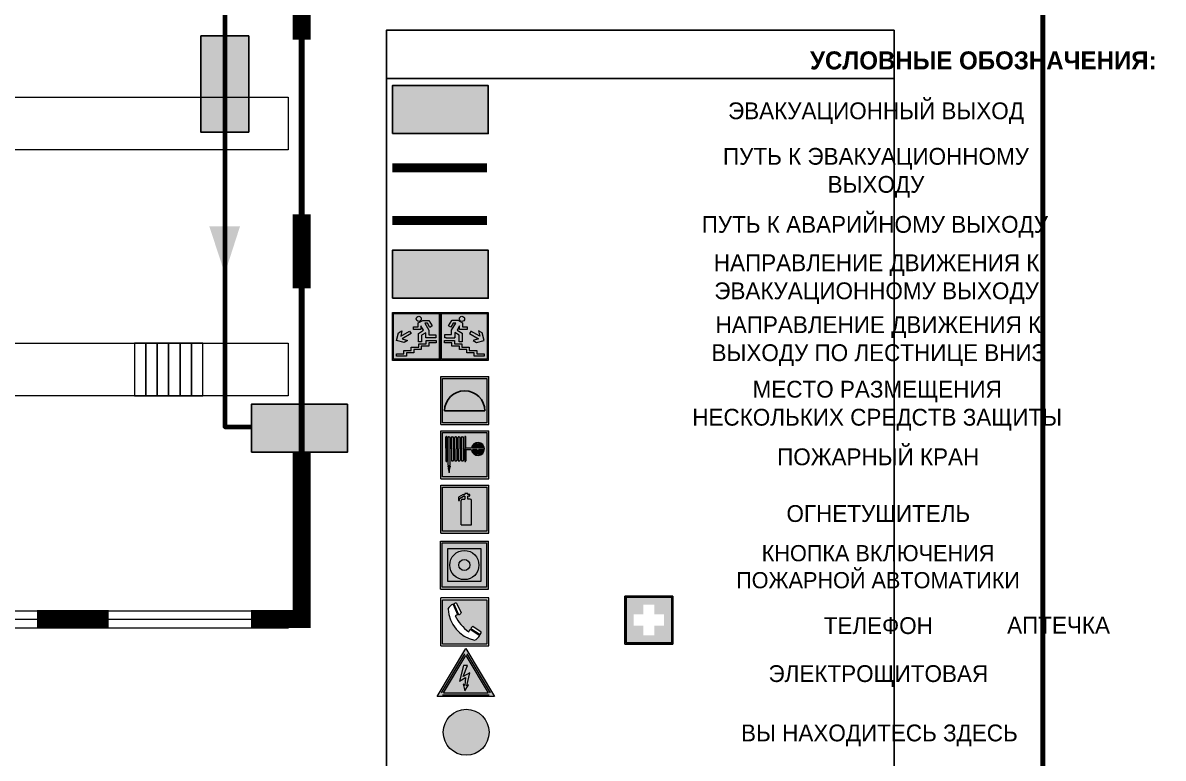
# Model space of a CAD drawing. Header units: millimetres. Extents: x 13114 to 67229, y 22859 to 38520.
# Drawn here: x 31624.5 to 31814.6, y 25865.1 to 25987.6 of the extents above; entities that cross this region are included whole.
import ezdxf

# ---------------------------------------------------------------- set-up
doc = ezdxf.new("R2010")
doc.units = ezdxf.units.MM
doc.linetypes.add('GOST2.303 4', pattern=[7, 5, -2, 0])
doc.layers.add('План_Штампы', color=7, linetype='Continuous')
doc.styles.add('обычный', font='arial.ttf')

# ---------------------------------------------------------------- blocks, each defined once
blk = doc.blocks.new('A$C7B4425F7')
at = {"true_color": 0xffffff}
blk.add_hatch(color=7, dxfattribs=at).paths.add_polyline_path([(0, 0), (-16, 0), (-16, -8), (0, -8)])
h = blk.add_hatch(color=126)
h.paths.add_polyline_path([(-0.2, -0.2), (-15.8, -0.2), (-15.8, -7.8), (-0.2, -7.8)])
h.paths.add_polyline_path([(-11.76, -2.03), (-11.76, -3.66), (-11.17, -3.66, -0.568275), (-11.17, -6.18), (-12.58, -6.18), (-12.58, -2.03)], flags=16)
h.paths.add_polyline_path([(-13.33, -4.12, -0.495768), (-13.59, -6.18), (-15.03, -6.18), (-15.03, -2.03), (-13.59, -2.03, -0.487973)], flags=16)
h.paths.add_polyline_path([(-10.25, -2.03), (-9.48, -2.03), (-9.48, -6.18), (-10.25, -6.18)], flags=16)
h.paths.add_polyline_path([(-13.84, -3.69), (-14.24, -3.69), (-14.24, -3.03), (-13.9, -3.03, -0.692621)], flags=0)
h.paths.add_polyline_path([(-9.15, -2.03), (-8.4, -2.03), (-8.04, -3.07), (-7.68, -2.03), (-6.93, -2.03), (-7.64, -4.1), (-6.93, -6.18), (-7.68, -6.18), (-8.04, -5.14), (-8.4, -6.18), (-9.15, -6.18), (-8.44, -4.1)], flags=16)
h.paths.add_polyline_path([(-11.76, -4.46), (-11.42, -4.46, -0.692621), (-11.36, -5.12), (-11.76, -5.12)], flags=0)
h.paths.add_polyline_path([(-13.9, -5.2), (-14.24, -5.2), (-14.24, -4.55), (-13.84, -4.55, -0.708038)], flags=0)
edge = h.paths.add_edge_path(flags=16)
edge.add_ellipse((-5.51, -4.08), major_axis=(0, 2.05), ratio=0.586184, start_angle=0, end_angle=360)
edge = h.paths.add_edge_path(flags=0)
edge.add_ellipse((-5.51, -4.08), major_axis=(0, 1.14), ratio=0.454828, start_angle=0, end_angle=360)
h.paths.add_polyline_path([(-4.13, -4.96, 0.377264), (-3.48, -4.52, 0.0555), (-3.16, -2.03), (-1.66, -2.03), (-1.66, -4.96), (-0.96, -4.96), (-0.96, -7.01), (-1.75, -7.01), (-1.75, -6.18), (-3.3, -6.18), (-3.3, -7.02), (-4.13, -7.02)], flags=16)
h.paths.add_polyline_path([(-2.73, -2.91), (-2.28, -2.91), (-2.28, -4.96), (-3.05, -4.96, 0.079136)], flags=0)
at = {"color": 126}
blk.add_lwpolyline([(-16, -8), (0, -8), (0, 0), (-16, 0)], close=True, dxfattribs=at)
blk = doc.blocks.new('A$C3E6D3DDE')
at = {"lineweight": 5}
h = blk.add_hatch(color=40, dxfattribs=at)
h.paths.add_polyline_path([(24.1, 1.45), (16.46, -11.35), (31.74, -11.35)])
h.paths.add_polyline_path([(24.09, -0.46), (30.03, -10.41), (18.14, -10.41)], flags=16)
h.paths.add_polyline_path([(24.54, -3.08), (23.41, -6.02), (25.13, -5.01), (24.33, -8.5), (24.82, -8.27), (23.79, -9.86), (23.4, -8.04), (23.8, -8.43), (24.04, -6.29), (22.39, -7.25), (23.44, -3.08)], flags=0)
h = blk.add_hatch(color=256, dxfattribs=at)
h.paths.add_polyline_path([(24.37, 0.03, 0.567511), (23.82, 0.03), (17.59, -10.4, 0.582454), (17.86, -10.88), (30.32, -10.88, 0.582149), (30.6, -10.4)])
h.paths.add_polyline_path([(24.09, -0.46), (18.14, -10.41), (30.03, -10.41)], flags=16)
h.paths.add_polyline_path([(24.54, -3.08), (23.41, -6.02), (25.13, -5.01), (24.33, -8.5), (24.82, -8.27), (23.79, -9.86), (23.4, -8.04), (23.8, -8.43), (24.04, -6.29), (22.39, -7.25), (23.44, -3.08)], flags=0)
h = blk.add_hatch(color=40, dxfattribs=at)
h.paths.add_polyline_path([(24.09, -0.46), (18.14, -10.41), (30.03, -10.41)])
h.paths.add_polyline_path([(24.82, -8.27), (23.79, -9.86), (23.4, -8.04), (23.8, -8.43), (24.04, -6.29), (22.39, -7.25), (23.44, -3.08), (24.54, -3.08), (23.41, -6.02), (25.13, -5.01), (24.33, -8.5)], flags=16)
at = {"color": 40, "lineweight": 5}
for p, q in [((16.46, -11.35), (24.1, 1.45)), ((24.1, 1.45), (31.74, -11.35))]:
    blk.add_line(p, q, dxfattribs=at)
at = {"lineweight": 5}
for p, q in [((17.59, -10.4), (23.82, 0.03)), ((24.37, 0.03), (30.6, -10.4)), ((18.14, -10.41), (24.09, -0.46)), ((24.09, -0.46), (30.03, -10.41)), ((23.44, -3.08), (22.39, -7.25)), ((23.41, -6.02), (24.54, -3.08)), ((25.13, -5.01), (23.41, -6.02)), ((24.54, -3.08), (23.44, -3.08)), ((24.33, -8.5), (25.13, -5.01)), ((22.39, -7.25), (24.04, -6.29)), ((23.8, -8.43), (23.4, -8.04)), ((23.4, -8.04), (23.79, -9.86)), ((23.79, -9.86), (24.82, -8.27)), ((24.04, -6.29), (23.8, -8.43)), ((24.82, -8.27), (24.33, -8.5)), ((17.86, -10.88), (30.32, -10.88)), ((18.14, -10.41), (30.03, -10.41))]:
    blk.add_line(p, q, dxfattribs=at)
at = {"color": 50, "lineweight": 5}
blk.add_line((31.74, -11.35), (16.46, -11.35), dxfattribs=at)
blk = doc.blocks.new('A$C54414219')
at = {"true_color": 0xffffff}
h = blk.add_hatch(color=7, dxfattribs=at)
h.paths.add_polyline_path([(2.39, -9.45), (2.39, -18.3), (11.23, -18.3), (11.23, -9.45)], flags=0)
h.paths.add_polyline_path([(10.71, -13.87, -1), (2.92, -13.87, -1)], flags=0)
h.paths.add_polyline_path([(8.3, -13.87, -1), (5.33, -13.87, -1)], flags=0)
h.paths.add_polyline_path([(0.41, -7.47), (0.41, -20.27), (13.21, -20.27), (13.21, -7.47)])
h.paths.add_polyline_path([(0.92, -19.77), (12.71, -19.77), (12.71, -7.98), (0.92, -7.98)], flags=16)
h.paths.add_polyline_path([(11.23, -9.45), (11.23, -18.3), (2.39, -18.3), (2.39, -9.45)], flags=0)
at = {"lineweight": 5}
h = blk.add_hatch(color=242, dxfattribs=at)
h.paths.add_polyline_path([(12.71, -7.98), (0.92, -7.98), (0.92, -19.77), (12.71, -19.77)])
h.paths.add_polyline_path([(11.23, -18.3), (2.39, -18.3), (2.39, -9.45), (11.23, -9.45)], flags=16)
h.paths.add_polyline_path([(10.71, -13.87, -1), (2.92, -13.87, -1)], flags=0)
h.paths.add_polyline_path([(8.3, -13.87, -1), (5.33, -13.87, -1)], flags=0)
at = {"true_color": 0xffffff}
h = blk.add_hatch(color=7, dxfattribs=at)
h.paths.add_polyline_path([(2.39, -9.45), (2.39, -18.3), (11.23, -18.3), (11.23, -9.45)])
h.paths.add_polyline_path([(10.71, -13.87, -1), (2.92, -13.87, -1)], flags=16)
h.paths.add_polyline_path([(8.3, -13.87, -1), (5.33, -13.87, -1)], flags=0)
at = {"lineweight": 5}
h = blk.add_hatch(color=242, dxfattribs=at)
h.paths.add_polyline_path([(2.92, -13.87, 1), (10.71, -13.87, 1)])
h.paths.add_polyline_path([(8.3, -13.87, -1), (5.33, -13.87, -1)], flags=16)
at = {"color": 242, "lineweight": 5}
for p, q in [((0.41, -20.27), (0.41, -7.47)), ((0.41, -7.47), (13.21, -7.47)), ((0.41, -7.47), (13.21, -7.47)), ((13.21, -20.27), (13.21, -7.47)), ((0.41, -20.27), (13.21, -20.27))]:
    blk.add_line(p, q, dxfattribs=at)
for points in [[(0.92, -7.98), (12.71, -7.98), (12.71, -19.77), (0.92, -19.77)], [(2.39, -9.45), (11.23, -9.45), (11.23, -18.3), (2.39, -18.3)]]:
    blk.add_lwpolyline(points, close=True, dxfattribs=at)
for radius in [3.89, 1.49]:
    blk.add_circle((6.81, -13.87), radius, dxfattribs=at)
blk = doc.blocks.new('A$C456E1F9C')
at = {"lineweight": 5}
h = blk.add_hatch(color=242, dxfattribs=at)
h.paths.add_polyline_path([(0.51, -1.47), (0.51, -13.26), (12.29, -13.26), (12.29, -1.47)])
h.paths.add_polyline_path([(5.42, -4.95, -0.254479), (4.78, -5.4), (3.52, -2.53, -0.209735), (4.23, -2.4)], flags=16)
h.paths.add_polyline_path([(8.53, -8.6), (10.87, -10.17), (10.54, -10.76), (8.03, -9.13, -0.192251)], flags=16)
h.paths.add_polyline_path([(4.61, -5.49, 0.005518), (3.87, -5.72, 0.128647), (7.49, -10.01, 0.00809), (7.83, -9.33), (10.47, -10.97, -0.16736), (8.99, -12.25, -0.327862), (1.95, -3.95, -0.166952), (3.36, -2.62)], flags=16)
at = {"color": 242, "lineweight": 5}
for p, q in [((0, -13.77), (0, -0.97)), ((12.8, -0.97), (0, -0.97)), ((4.61, -5.49), (3.36, -2.62)), ((3.52, -2.53), (4.78, -5.4)), ((4.23, -2.4), (5.42, -4.95)), ((12.8, -13.77), (12.8, -0.97)), ((10.81, -10.12), (8.53, -8.6)), ((7.83, -9.33), (10.47, -10.97)), ((8.03, -9.13), (10.54, -10.76)), ((10.54, -10.76), (10.8, -10.3)), ((10.8, -10.3), (10.81, -10.12)), ((0, -13.77), (12.8, -13.77))]:
    blk.add_line(p, q, dxfattribs=at)
blk.add_lwpolyline([(0.51, -1.47), (12.29, -1.47), (12.29, -13.26), (0.51, -13.26)], close=True, dxfattribs=at)
for centre, radius, start, end in [((4.59, -5.34), 2.99, 114.2845, 152.1974), ((4.02, -3.27), 0.891, 76.3284, 123.7092), ((11.12, -3.31), 9.19, 183.9915, 256.6009), ((14.98, -39.1), 35.17, 107.1487, 108.4135), ((13.86, -0.94), 11.08, 205.5536, 234.8762), ((4.68, -4.59), 0.824, 276.9621, 334.0723), ((8.94, -9.5), 0.989, 114.4092, 157.9388), ((-13.31, 0.8), 23.44, 332.5487, 334.4027), ((7.87, -9.46), 3, 291.9291, 329.9329)]:
    blk.add_arc(centre, radius, start, end, dxfattribs=at)
blk = doc.blocks.new('A$C18900ED3')
h = blk.add_hatch(color=126)
h.paths.add_polyline_path([(-0.18, -0.18), (-7.02, -0.18), (-7.02, -7.02), (-0.18, -7.02)])
h.paths.add_polyline_path([(-5.89, -4.46), (-5.89, -2.77), (-4.46, -2.77), (-4.46, -1.31), (-2.77, -1.31), (-2.77, -2.77), (-1.33, -2.77), (-1.33, -4.46), (-2.77, -4.46), (-2.77, -5.89), (-4.46, -5.89), (-4.46, -4.46)], flags=16)
at = {"color": 126}
for p, q in [((-7.2, 0), (-7.2, -7.2)), ((0, 0), (-7.2, 0)), ((0, -7.2), (0, 0)), ((-7.02, -7.02), (-7.02, -0.18)), ((-7.02, -0.18), (-0.18, -0.18)), ((-0.18, -0.18), (-0.18, -7.02)), ((-7.2, -7.2), (0, -7.2)), ((-0.18, -7.02), (-7.02, -7.02))]:
    blk.add_line(p, q, dxfattribs=at)
blk = doc.blocks.new('A$C37112FD5')
at = {"true_color": 0xf5f5ff}
h = blk.add_hatch(color=7, dxfattribs=at)
h.dxf.hatch_style = 1
h.paths.add_polyline_path([(12.8, -7.4), (0, -7.4), (0, -20.2), (12.8, -20.2)])
h.paths.add_polyline_path([(12.29, -7.91), (12.29, -19.69), (0.51, -19.69), (0.51, -7.91)], flags=16)
h.paths.add_polyline_path([(4.98, -9.04, -0.42597), (5.17, -9.22), (5.17, -12.25), (5.17, -15.29, -0.432244), (4.98, -15.47), (4.83, -15.47, -0.42597), (4.64, -15.29), (4.64, -12.25), (4.64, -9.22, -0.432244), (4.83, -9.04)], flags=0)
h.paths.add_polyline_path([(4.28, -9.22), (4.28, -12.25), (4.28, -15.29, -0.432244), (4.09, -15.47), (3.94, -15.47, -0.42597), (3.75, -15.29), (3.75, -12.25), (3.75, -9.22, -0.432244), (3.94, -9.04), (4.09, -9.04, -0.42597)], flags=0)
h.paths.add_polyline_path([(5.72, -9.04), (5.87, -9.04, -0.42597), (6.06, -9.22), (6.06, -12.25), (6.06, -15.29, -0.432244), (5.87, -15.47), (5.72, -15.47, -0.42597), (5.53, -15.29), (5.53, -12.25), (5.53, -9.22, -0.432244)], flags=0)
h.paths.add_polyline_path([(6.42, -8.9), (6.5, -8.9, -0.42597), (6.69, -9.08), (6.69, -12.03), (8.21, -12.03, -15.824349), (8.21, -12.47), (6.69, -12.47), (6.69, -15.42, -0.432244), (6.5, -15.6), (6.42, -15.6)], flags=0)
h.paths.add_polyline_path([(3.39, -9.22), (3.39, -12.25), (3.39, -15.29, -0.432244), (3.2, -15.47), (3.05, -15.47, -0.42597), (2.85, -15.29), (2.85, -12.25), (2.85, -9.22, -0.432244), (3.05, -9.04), (3.2, -9.04, -0.42597)], flags=0)
h.paths.add_polyline_path([(2.5, -9.22), (2.5, -16.71), (1.96, -16.71), (1.96, -9.22, -0.432244), (2.15, -9.04), (2.31, -9.04, -0.42597)], flags=0)
h.paths.add_polyline_path([(1.61, -8.9), (1.61, -15.6), (1.57, -15.6, -0.42597), (1.37, -15.42), (1.37, -12.03), (1.37, -9.09, -0.432244), (1.57, -8.9)], flags=0)
h.paths.add_polyline_path([(9.76, -10.81), (9.76, -12.03), (8.49, -12.03, -0.336371)], flags=0)
h.paths.add_polyline_path([(8.49, -12.47), (9.76, -12.47), (9.76, -13.7, -0.336371)], flags=0)
h.paths.add_polyline_path([(10.11, -10.81, -0.336371), (11.38, -12.03), (10.11, -12.03)], flags=0)
h.paths.add_polyline_path([(10.11, -12.47), (11.38, -12.47, -0.336371), (10.11, -13.7)], flags=0)
h.paths.add_polyline_path([(2.5, -16.84), (2.5, -17.05), (1.97, -17.05), (1.97, -16.84)], flags=0)
h.paths.add_polyline_path([(2.5, -17.24, -0.033778), (2.24, -18.6, -0.033778), (1.97, -17.24)], flags=0)
h = blk.add_hatch(color=242)
h.dxf.hatch_style = 1
h.paths.add_polyline_path([(12.29, -7.91), (0.51, -7.91), (0.51, -19.69), (12.29, -19.69)])
h.paths.add_polyline_path([(6.42, -15.6), (6.42, -8.9), (6.5, -8.9, -0.42597), (6.69, -9.08), (6.69, -12.03), (8.21, -12.03, -15.824349), (8.21, -12.47), (6.69, -12.47), (6.69, -15.42, -0.432244), (6.5, -15.6)], flags=16)
h.paths.add_polyline_path([(5.87, -15.47), (5.72, -15.47, -0.42597), (5.53, -15.29), (5.53, -12.25), (5.53, -9.22, -0.432244), (5.72, -9.04), (5.87, -9.04, -0.42597), (6.06, -9.22), (6.06, -12.25), (6.06, -15.29, -0.432244)], flags=16)
h.paths.add_polyline_path([(4.98, -15.47), (4.83, -15.47, -0.42597), (4.64, -15.29), (4.64, -12.25), (4.64, -9.22, -0.432244), (4.83, -9.04), (4.98, -9.04, -0.42597), (5.17, -9.22), (5.17, -12.25), (5.17, -15.29, -0.432244)], flags=16)
h.paths.add_polyline_path([(4.09, -15.47), (3.94, -15.47, -0.42597), (3.75, -15.29), (3.75, -12.25), (3.75, -9.22, -0.432244), (3.94, -9.04), (4.09, -9.04, -0.42597), (4.28, -9.22), (4.28, -12.25), (4.28, -15.29, -0.432244)], flags=16)
h.paths.add_polyline_path([(3.2, -15.47), (3.05, -15.47, -0.42597), (2.85, -15.29), (2.85, -12.25), (2.85, -9.22, -0.432244), (3.05, -9.04), (3.2, -9.04, -0.42597), (3.39, -9.22), (3.39, -12.25), (3.39, -15.29, -0.432244)], flags=16)
h.paths.add_polyline_path([(2.5, -17.05), (1.97, -17.05), (1.97, -16.84), (2.5, -16.84)], flags=16)
h.paths.add_polyline_path([(2.5, -17.24, -0.033778), (2.24, -18.6, -0.033778), (1.97, -17.24)], flags=16)
h.paths.add_polyline_path([(2.5, -16.71), (1.96, -16.71), (1.96, -9.22, -0.432244), (2.15, -9.04), (2.31, -9.04, -0.42597), (2.5, -9.22)], flags=16)
h.paths.add_polyline_path([(1.61, -15.6), (1.57, -15.6, -0.42597), (1.37, -15.42), (1.37, -12.03), (1.37, -9.09, -0.432244), (1.57, -8.9), (1.61, -8.9)], flags=16)
h.paths.add_polyline_path([(8.49, -12.47), (9.76, -12.47), (9.76, -13.7, -0.336371)], flags=0)
h.paths.add_polyline_path([(10.11, -13.7), (10.11, -12.47), (11.38, -12.47, -0.336371)], flags=0)
h.paths.add_polyline_path([(8.49, -12.03, -0.336371), (9.76, -10.81), (9.76, -12.03)], flags=0)
h.paths.add_polyline_path([(10.11, -12.03), (10.11, -10.81, -0.336371), (11.38, -12.03)], flags=0)
h = blk.add_hatch(color=7, dxfattribs=at)
h.dxf.hatch_style = 1
h.paths.add_polyline_path([(1.61, -8.9), (1.57, -8.9, 0.432244), (1.37, -9.09), (1.37, -12.03), (1.37, -15.42, 0.42597), (1.57, -15.6), (1.61, -15.6)])
h.paths.add_polyline_path([(2.5, -9.22, 0.42597), (2.31, -9.04), (2.15, -9.04, 0.432244), (1.96, -9.22), (1.96, -16.71), (2.5, -16.71)])
h.paths.add_polyline_path([(2.5, -16.84), (1.97, -16.84), (1.97, -17.05), (2.5, -17.05)])
h.paths.add_polyline_path([(2.5, -17.24), (1.97, -17.24, 0.033778), (2.24, -18.6, 0.033778)])
h.paths.add_polyline_path([(3.39, -12.25), (3.39, -9.22, 0.42597), (3.2, -9.04), (3.05, -9.04, 0.432244), (2.85, -9.22), (2.85, -12.25), (2.85, -15.29, 0.42597), (3.05, -15.47), (3.2, -15.47, 0.432244), (3.39, -15.29)])
h.paths.add_polyline_path([(4.28, -12.25), (4.28, -9.22, 0.42597), (4.09, -9.04), (3.94, -9.04, 0.432244), (3.75, -9.22), (3.75, -12.25), (3.75, -15.29, 0.42597), (3.94, -15.47), (4.09, -15.47, 0.432244), (4.28, -15.29)])
h.paths.add_polyline_path([(5.17, -12.25), (5.17, -9.22, 0.42597), (4.98, -9.04), (4.83, -9.04, 0.432244), (4.64, -9.22), (4.64, -12.25), (4.64, -15.29, 0.42597), (4.83, -15.47), (4.98, -15.47, 0.432244), (5.17, -15.29)])
h.paths.add_polyline_path([(6.06, -12.25), (6.06, -9.22, 0.42597), (5.87, -9.04), (5.72, -9.04, 0.432244), (5.53, -9.22), (5.53, -12.25), (5.53, -15.29, 0.42597), (5.72, -15.47), (5.87, -15.47, 0.432244), (6.06, -15.29)])
h.paths.add_polyline_path([(6.69, -12.47), (8.21, -12.47, 15.824349), (8.21, -12.03), (6.69, -12.03), (6.69, -9.08, 0.42597), (6.5, -8.9), (6.42, -8.9), (6.42, -15.6), (6.5, -15.6, 0.432244), (6.69, -15.42)])
h.paths.add_polyline_path([(8.49, -12.47), (9.76, -12.47), (9.76, -13.7, -0.336371)], flags=16)
h.paths.add_polyline_path([(8.49, -12.03, -0.336371), (9.76, -10.81), (9.76, -12.03)], flags=16)
h.paths.add_polyline_path([(10.11, -12.47), (11.38, -12.47, -0.336371), (10.11, -13.7)], flags=16)
h.paths.add_polyline_path([(10.11, -12.03), (10.11, -10.81, -0.336371), (11.38, -12.03)], flags=16)
h = blk.add_hatch(color=242)
h.dxf.hatch_style = 1
h.paths.add_polyline_path([(9.76, -10.81, 0.336371), (8.49, -12.03), (9.76, -12.03)])
h.paths.add_polyline_path([(10.11, -10.81), (10.11, -12.03), (11.38, -12.03, 0.336371)])
h.paths.add_polyline_path([(11.38, -12.47), (10.11, -12.47), (10.11, -13.7, 0.336371)])
h.paths.add_polyline_path([(9.76, -12.47), (8.49, -12.47, 0.336371), (9.76, -13.7)])
at = {"color": 242, "lineweight": 5}
for p, q in [((0, -20.2), (0, -7.4)), ((0, -7.4), (12.8, -7.4)), ((1.37, -12.03), (1.37, -9.08)), ((1.57, -8.9), (1.61, -8.9)), ((1.61, -8.9), (1.61, -15.6)), ((2.15, -9.04), (2.31, -9.04)), ((3.05, -9.04), (3.2, -9.04)), ((3.94, -9.04), (4.09, -9.04)), ((4.83, -9.04), (4.98, -9.04)), ((5.72, -9.04), (5.87, -9.04)), ((6.42, -8.9), (6.42, -15.6)), ((6.5, -8.9), (6.42, -8.9)), ((6.69, -12.03), (6.69, -9.08)), ((12.8, -20.2), (12.8, -7.4)), ((1.37, -12.03), (1.37, -15.42)), ((1.96, -16.71), (1.96, -9.22)), ((2.5, -16.71), (2.5, -9.22)), ((2.85, -12.25), (2.85, -9.22)), ((3.39, -12.25), (3.39, -9.22)), ((3.75, -12.25), (3.75, -9.22)), ((4.28, -12.25), (4.28, -9.22)), ((4.64, -12.25), (4.64, -9.22)), ((5.17, -12.25), (5.17, -9.22)), ((5.53, -12.25), (5.53, -9.22)), ((6.06, -12.25), (6.06, -9.22)), ((8.21, -12.03), (6.69, -12.03)), ((9.76, -12.03), (8.49, -12.03)), ((9.76, -10.81), (9.76, -12.03)), ((10.11, -10.81), (10.11, -12.03)), ((11.38, -12.03), (10.11, -12.03)), ((2.85, -12.25), (2.85, -15.29)), ((3.39, -12.25), (3.39, -15.29)), ((3.75, -12.25), (3.75, -15.29)), ((4.28, -12.25), (4.28, -15.29)), ((4.64, -12.25), (4.64, -15.29)), ((5.17, -12.25), (5.17, -15.29)), ((5.53, -12.25), (5.53, -15.29)), ((6.06, -12.25), (6.06, -15.29)), ((8.21, -12.47), (6.69, -12.47)), ((6.69, -12.47), (6.69, -15.42)), ((9.76, -12.47), (8.49, -12.47)), ((9.76, -12.47), (9.76, -13.7)), ((11.38, -12.47), (10.11, -12.47)), ((10.11, -12.47), (10.11, -13.7)), ((1.57, -15.6), (1.61, -15.6)), ((1.96, -16.71), (2.5, -16.71)), ((1.97, -16.84), (2.5, -16.84)), ((1.97, -17.05), (1.97, -16.84)), ((2.5, -17.05), (1.97, -17.05)), ((1.97, -17.24), (2.5, -17.24)), ((2.5, -16.84), (2.5, -17.05)), ((3.05, -15.47), (3.2, -15.47)), ((3.94, -15.47), (4.09, -15.47)), ((4.83, -15.47), (4.98, -15.47)), ((5.72, -15.47), (5.87, -15.47)), ((6.42, -15.6), (6.5, -15.6)), ((0, -20.2), (12.8, -20.2))]:
    blk.add_line(p, q, dxfattribs=at)
blk.add_lwpolyline([(0.51, -7.91), (12.29, -7.91), (12.29, -19.69), (0.51, -19.69)], close=True, dxfattribs=at)
for centre, radius, start, end in [((1.56, -9.09), 0.182, 87.1027, 180.6071), ((2.15, -9.22), 0.182, 87.1027, 180.6071), ((2.32, -9.22), 0.182, 359.3929, 92.8973), ((3.04, -9.22), 0.182, 87.1027, 180.6071), ((3.21, -9.22), 0.182, 359.3929, 92.8973), ((3.93, -9.22), 0.182, 87.1027, 180.6071), ((4.1, -9.22), 0.182, 359.3929, 92.8973), ((4.82, -9.22), 0.182, 87.1027, 180.6071), ((4.99, -9.22), 0.182, 359.3929, 92.8973), ((5.71, -9.22), 0.182, 87.1027, 180.6071), ((5.88, -9.22), 0.182, 359.3929, 92.8973), ((6.51, -9.09), 0.182, 359.3929, 92.8973), ((9.93, -12.25), 1.74, 187.2319, 172.7681), ((9.93, -12.25), 1.46, 96.9927, 171.3585), ((9.93, -12.25), 1.46, 8.6415, 83.0073), ((9.93, -12.25), 1.46, 188.6415, 263.0073), ((9.93, -12.25), 1.46, 276.9927, 351.3585), ((1.56, -15.42), 0.182, 179.3929, 272.8973), ((12.17, -15.98), 10.27, 187.041, 194.7793), ((-7.7, -15.98), 10.27, 345.2207, 352.959), ((3.04, -15.29), 0.182, 179.3929, 272.8973), ((3.21, -15.29), 0.182, 267.1027, 0.6071), ((3.93, -15.29), 0.182, 179.3929, 272.8973), ((4.1, -15.29), 0.182, 267.1027, 0.6071), ((4.82, -15.29), 0.182, 179.3929, 272.8973), ((4.99, -15.29), 0.182, 267.1027, 0.6071), ((5.71, -15.29), 0.182, 179.3929, 272.8973), ((5.88, -15.29), 0.182, 267.1027, 0.6071), ((6.51, -15.42), 0.182, 267.1027, 0.6071)]:
    blk.add_arc(centre, radius, start, end, dxfattribs=at)
blk = doc.blocks.new('A$C3AD82952')
at = {"true_color": 0xf5f5ff}
h = blk.add_hatch(color=7, dxfattribs=at)
h.dxf.hatch_style = 1
h.paths.add_polyline_path([(8.21, 8.73, 0.414214), (7.89, 9.05), (7.22, 9.05), (7.22, 9.92), (7.59, 9.92, 1), (7.57, 10.36), (7.22, 10.36), (7.22, 10.6), (6.43, 10.6), (6.43, 10.36), (6.01, 10.36), (4.74, 9.59), (4.74, 8.69), (4.98, 8.73), (4.98, 9.26), (6.12, 9.91), (6.43, 9.91), (6.43, 9.05), (5.76, 9.05, 0.414214), (5.44, 8.73), (5.44, 2.2), (8.21, 2.2)], flags=0)
h.paths.add_polyline_path([(12.8, 12.8), (0, 12.8), (0, 0), (12.8, 0)])
h.paths.add_polyline_path([(0.51, 12.29), (12.29, 12.29), (12.29, 0.51), (0.51, 0.51)], flags=16)
h.paths.add_polyline_path([(4.74, 9.59), (6.01, 10.36), (6.43, 10.36), (6.43, 10.6), (7.22, 10.6), (7.22, 10.36), (7.59, 10.36, -0.94586), (7.59, 9.92), (7.22, 9.92), (7.22, 9.05), (7.89, 9.05, -0.414214), (8.21, 8.73), (8.21, 2.2), (5.44, 2.2), (5.44, 8.73, -0.414214), (5.76, 9.05), (6.43, 9.05), (6.43, 9.91), (6.12, 9.91), (4.98, 9.26), (4.98, 8.73), (4.74, 8.69)], flags=0)
h = blk.add_hatch(color=242)
h.dxf.hatch_style = 1
h.paths.add_polyline_path([(12.29, 12.29), (0.51, 12.29), (0.51, 0.51), (12.29, 0.51)])
h.paths.add_polyline_path([(4.74, 8.69), (4.74, 9.59), (6.01, 10.36), (6.43, 10.36), (6.43, 10.6), (7.22, 10.6), (7.22, 10.36), (7.59, 10.36, -0.94586), (7.59, 9.92), (7.22, 9.92), (7.22, 9.05), (7.89, 9.05, -0.414214), (8.21, 8.73), (8.21, 2.2), (5.44, 2.2), (5.44, 8.73, -0.414214), (5.76, 9.05), (6.43, 9.05), (6.43, 9.91), (6.12, 9.91), (4.98, 9.26), (4.98, 8.73)], flags=16)
h = blk.add_hatch(color=7, dxfattribs=at)
h.dxf.hatch_style = 1
h.paths.add_polyline_path([(8.21, 8.73, 0.414214), (7.89, 9.05), (7.22, 9.05), (7.22, 9.92), (7.59, 9.92, 1), (7.57, 10.36), (7.22, 10.36), (7.22, 10.6), (6.43, 10.6), (6.43, 10.36), (6.01, 10.36), (4.74, 9.59), (4.74, 8.69), (4.98, 8.73), (4.98, 9.26), (6.12, 9.91), (6.43, 9.91), (6.43, 9.05), (5.76, 9.05, 0.414214), (5.44, 8.73), (5.44, 2.2), (8.21, 2.2)])
at = {"color": 242, "lineweight": 5}
for p, q in [((0, 0), (0, 12.8)), ((0, 12.8), (12.8, 12.8)), ((12.8, 0), (12.8, 12.8)), ((6.01, 10.36), (4.74, 9.59)), ((4.74, 9.59), (4.74, 8.69)), ((4.98, 9.26), (6.12, 9.91)), ((4.98, 8.73), (4.98, 9.26)), ((6.01, 10.36), (6.43, 10.36)), ((6.12, 9.91), (6.43, 9.91)), ((7.22, 10.6), (6.43, 10.6)), ((6.43, 10.6), (6.43, 10.36)), ((6.43, 9.91), (6.43, 9.05)), ((7.22, 10.36), (7.22, 10.6)), ((7.59, 10.36), (7.22, 10.36)), ((7.22, 9.05), (7.22, 9.92)), ((7.59, 9.92), (7.22, 9.92)), ((4.74, 8.69), (4.98, 8.73)), ((5.44, 2.2), (5.44, 8.73)), ((5.76, 9.05), (6.43, 9.05)), ((7.89, 9.05), (7.22, 9.05)), ((8.21, 2.2), (8.21, 8.73)), ((0, 0), (12.8, 0)), ((5.44, 2.2), (8.21, 2.2))]:
    blk.add_line(p, q, dxfattribs=at)
blk.add_lwpolyline([(0.51, 12.29), (12.29, 12.29), (12.29, 0.51), (0.51, 0.51)], close=True, dxfattribs=at)
for centre, radius, start, end in [((7.58, 10.14), 0.223, 273.1875, 86.8125), ((5.76, 8.73), 0.32, 90, 180), ((7.89, 8.73), 0.32, 0, 90)]:
    blk.add_arc(centre, radius, start, end, dxfattribs=at)
blk = doc.blocks.new('A$C7B8C2D5B')
at = {"lineweight": 0}
h = blk.add_hatch(color=5, dxfattribs=at)
h.dxf.hatch_style = 1
h.paths.add_polyline_path([(1.397, -3.024, 1), (-2.112, -3.024, 1)])
at = {"color": 5, "lineweight": 0}
blk.add_circle((-0.358, -3.024), 1.755, dxfattribs=at)
blk = doc.blocks.new('A$C32E8229D')
at = {"true_color": 0xffffff}
blk.add_hatch(color=7, dxfattribs=at).paths.add_polyline_path([(0, 0), (0, -8), (16, -8), (16, 0)])
h = blk.add_hatch(color=126)
h.paths.add_polyline_path([(0.2, -0.2), (15.8, -0.2), (15.8, -7.8), (0.2, -7.8)])
h.paths.add_polyline_path([(13.49, -2.05), (12.08, -2.05), (11.37, -2.63, 0.162397), (11.29, -2.84), (11.29, -3.63), (10.35, -3.63), (10.35, -4.05), (11.68, -4.05), (11.68, -3.48), (12.26, -4.28), (11.29, -5.1), (11.29, -6.78), (11.85, -6.78), (11.85, -5.44), (12.8, -4.64), (12.8, -5.94), (14.46, -5.94), (14.46, -5.39), (13.45, -5.39), (13.45, -3.97), (12.46, -2.59), (13.15, -2.59), (13.69, -3.34), (14.18, -3)], flags=16)
h.paths.add_polyline_path([(10.74, -1.82, 1), (11.8, -1.82, 1)], flags=16)
h.paths.add_polyline_path([(9.39, -3.59), (5.99, -3.59), (6.56, -3.03), (5.91, -3.03), (5.1, -3.83), (5.91, -4.64), (6.56, -4.64), (5.99, -4.09), (9.39, -4.09)], flags=16)
h.paths.add_polyline_path([(4.29, -1.08), (1.72, -1.08), (1.72, -6.6), (4.29, -6.6)], flags=16)
at = {"color": 126}
blk.add_lwpolyline([(16, -8), (0, -8), (0, 0), (16, 0)], close=True, dxfattribs=at)
blk = doc.blocks.new('вниз 3')
at = {"lineweight": 0, "true_color": 0xffffff}
h = blk.add_hatch(color=7, dxfattribs=at)
h.dxf.hatch_style = 1
h.paths.add_polyline_path([(40997.5, -4475.69), (40997.25, -4475.28), (40995.76, -4476.15), (40995.97, -4475.23), (40995.39, -4475.56), (40995.05, -4476.83), (40996.33, -4477.17), (40996.91, -4476.83), (40996, -4476.55)], flags=0)
h.paths.add_polyline_path([(40999.81, -4473.95), (41000.22, -4473.95), (41000.64, -4474.67), (41001.03, -4474.43), (41000.46, -4473.49), (41000.42, -4473.49), (40999.43, -4473.49), (40998.68, -4473.92), (40998.68, -4474.57), (40997.88, -4474.57), (40997.88, -4475), (40999.14, -4475), (40999.14, -4474.43), (40999.14, -4474.38), (40999.59, -4475.15), (40998.72, -4475.67), (40998.72, -4477.06), (40999.24, -4477.06), (40999.24, -4475.96), (40999.95, -4475.56), (40999.95, -4476.43), (41001.61, -4476.43), (41001.61, -4475.88), (41000.47, -4475.88), (41000.47, -4475.12)], flags=0)
h.paths.add_polyline_path([(40999.2, -4473.24, 1), (40998.35, -4473.24, 1)], flags=0)
h.paths.add_polyline_path([(41000.46, -4477.26), (41001.69, -4477.26), (41001.69, -4476.84), (41000.03, -4476.84), (41000.03, -4477.39), (40998.78, -4477.39), (40998.78, -4477.95), (40997.53, -4477.95), (40997.53, -4478.5), (40996.29, -4478.5), (40996.29, -4479.06), (40995.05, -4479.06), (40995.05, -4479.48), (40995.29, -4479.48), (40996.72, -4479.48), (40996.72, -4478.92), (40997.97, -4478.92), (40997.97, -4478.36), (40999.2, -4478.36), (40999.2, -4477.81), (41000.46, -4477.81)], flags=0)
h.paths.add_polyline_path([(41002.37, -4472.17), (40994.37, -4472.17), (40994.37, -4480.17), (41002.37, -4480.17)])
h.paths.add_polyline_path([(41002.16, -4479.96), (40994.57, -4479.96), (40994.57, -4472.37), (41002.16, -4472.37)], flags=16)
h.paths.add_polyline_path([(41001.61, -4475.88), (41001.61, -4476.43), (40999.95, -4476.43), (40999.95, -4475.56), (40999.24, -4475.96), (40999.24, -4477.06), (40998.72, -4477.06), (40998.72, -4475.67), (40999.59, -4475.15), (40999.14, -4474.38), (40999.14, -4474.43), (40999.14, -4475), (40997.88, -4475), (40997.88, -4474.57), (40998.68, -4474.57), (40998.68, -4473.92), (40999.43, -4473.49), (41000.42, -4473.49), (41000.46, -4473.49), (41001.03, -4474.43), (41000.64, -4474.67), (41000.22, -4473.95), (40999.81, -4473.95), (41000.47, -4475.12), (41000.47, -4475.88)], flags=0)
h.paths.add_polyline_path([(41001.69, -4476.84), (41001.69, -4477.26), (41000.46, -4477.26), (41000.46, -4477.81), (40999.2, -4477.81), (40999.2, -4478.36), (40997.97, -4478.36), (40997.97, -4478.92), (40996.72, -4478.92), (40996.72, -4479.48), (40995.05, -4479.48), (40995.05, -4479.06), (40996.29, -4479.06), (40996.29, -4478.5), (40997.53, -4478.5), (40997.53, -4477.95), (40998.78, -4477.95), (40998.78, -4477.39), (41000.03, -4477.39), (41000.03, -4476.84)], flags=0)
h.paths.add_polyline_path([(40998.35, -4473.24, -1), (40999.2, -4473.24, -1)], flags=0)
h.paths.add_polyline_path([(40997.5, -4475.69), (40996, -4476.55), (40996.91, -4476.83), (40996.33, -4477.17), (40995.05, -4476.83), (40995.39, -4475.56), (40995.97, -4475.23), (40995.76, -4476.15), (40997.25, -4475.28)], flags=0)
at = {"lineweight": 0}
h = blk.add_hatch(color=126, dxfattribs=at)
h.dxf.hatch_style = 1
h.paths.add_polyline_path([(41002.16, -4472.37), (40994.57, -4472.37), (40994.57, -4479.96), (41002.16, -4479.96)])
h.paths.add_polyline_path([(40995.97, -4475.23), (40995.76, -4476.15), (40997.25, -4475.28), (40997.5, -4475.69), (40996, -4476.55), (40996.91, -4476.83), (40996.33, -4477.17), (40995.05, -4476.83), (40995.39, -4475.56)], flags=16)
h.paths.add_polyline_path([(40997.88, -4474.57), (40998.68, -4474.57), (40998.68, -4473.92), (40999.43, -4473.49), (41000.42, -4473.49), (41000.46, -4473.49), (41001.03, -4474.43), (41000.64, -4474.67), (41000.22, -4473.95), (40999.81, -4473.95), (41000.47, -4475.12), (41000.47, -4475.88), (41001.61, -4475.88), (41001.61, -4476.43), (40999.95, -4476.43), (40999.95, -4475.56), (40999.24, -4475.96), (40999.24, -4477.06), (40998.72, -4477.06), (40998.72, -4475.67), (40999.59, -4475.15), (40999.14, -4474.38), (40999.14, -4474.43), (40999.14, -4475), (40997.88, -4475)], flags=16)
h.paths.add_polyline_path([(40998.35, -4473.24, -1), (40999.2, -4473.24, -1)], flags=16)
h.paths.add_polyline_path([(40997.53, -4477.95), (40998.78, -4477.95), (40998.78, -4477.39), (41000.03, -4477.39), (41000.03, -4476.84), (41001.69, -4476.84), (41001.69, -4477.26), (41000.46, -4477.26), (41000.46, -4477.81), (40999.2, -4477.81), (40999.2, -4478.36), (40997.97, -4478.36), (40997.97, -4478.92), (40996.72, -4478.92), (40996.72, -4479.48), (40995.05, -4479.48), (40995.05, -4479.06), (40996.29, -4479.06), (40996.29, -4478.5), (40997.53, -4478.5)], flags=16)
at = {"lineweight": 0, "true_color": 0xffffff}
h = blk.add_hatch(color=7, dxfattribs=at)
h.dxf.hatch_style = 1
h.paths.add_polyline_path([(40999.2, -4473.24, 1), (40998.35, -4473.24, 1)])
h.paths.add_polyline_path([(40999.81, -4473.95), (41000.22, -4473.95), (41000.64, -4474.67), (41001.03, -4474.43), (41000.46, -4473.49), (41000.42, -4473.49), (40999.43, -4473.49), (40998.68, -4473.92), (40998.68, -4474.57), (40997.88, -4474.57), (40997.88, -4475), (40999.14, -4475), (40999.14, -4474.43), (40999.14, -4474.38), (40999.59, -4475.15), (40998.72, -4475.67), (40998.72, -4477.06), (40999.24, -4477.06), (40999.24, -4475.96), (40999.95, -4475.56), (40999.95, -4476.43), (41001.61, -4476.43), (41001.61, -4475.88), (41000.47, -4475.88), (41000.47, -4475.12)])
h.paths.add_polyline_path([(40999.2, -4477.81), (41000.46, -4477.81), (41000.46, -4477.26), (41001.69, -4477.26), (41001.69, -4476.84), (41000.03, -4476.84), (41000.03, -4477.39), (40998.78, -4477.39), (40998.78, -4477.95), (40997.53, -4477.95), (40997.53, -4478.5), (40996.29, -4478.5), (40996.29, -4479.06), (40995.05, -4479.06), (40995.05, -4479.48), (40995.29, -4479.48), (40996.72, -4479.48), (40996.72, -4478.92), (40997.97, -4478.92), (40997.97, -4478.36), (40999.2, -4478.36)])
h.paths.add_polyline_path([(40997.5, -4475.69), (40997.25, -4475.28), (40995.76, -4476.15), (40995.97, -4475.23), (40995.39, -4475.56), (40995.05, -4476.83), (40996.33, -4477.17), (40996.91, -4476.83), (40996, -4476.55)])
at = {"color": 126, "lineweight": 0}
for points in [[(40994.37, -4472.17), (41002.37, -4472.17), (41002.37, -4480.17), (40994.37, -4480.17)], [(40994.57, -4472.37), (41002.16, -4472.37), (41002.16, -4479.96), (40994.57, -4479.96)]]:
    blk.add_lwpolyline(points, close=True, dxfattribs=at)
for points in [[(40995.05, -4476.83), (40995.39, -4475.56), (40995.97, -4475.23), (40995.76, -4476.15), (40997.25, -4475.28), (40997.5, -4475.69), (40996, -4476.55), (40996.91, -4476.83), (40996.33, -4477.17), (40995.05, -4476.83)], [(40999.14, -4474.43), (40999.14, -4475), (40997.88, -4475), (40997.88, -4474.57), (40998.68, -4474.57), (40998.68, -4473.92), (40999.43, -4473.49), (41000.42, -4473.49), (41000.46, -4473.49), (41001.03, -4474.43), (41000.64, -4474.67), (41000.22, -4473.95), (40999.81, -4473.95), (41000.47, -4475.12), (41000.47, -4475.88), (41001.61, -4475.88), (41001.61, -4476.43), (40999.95, -4476.43), (40999.95, -4475.56), (40999.24, -4475.96), (40999.24, -4477.06), (40998.72, -4477.06), (40998.72, -4475.67), (40999.59, -4475.15), (40999.14, -4474.38), (40999.14, -4474.43)], [(40995.29, -4479.48), (40995.05, -4479.48), (40995.05, -4479.06), (40996.29, -4479.06), (40996.29, -4478.5), (40997.53, -4478.5), (40997.53, -4477.95), (40998.78, -4477.95), (40998.78, -4477.39), (41000.03, -4477.39), (41000.03, -4476.84), (41001.69, -4476.84), (41001.69, -4477.26), (41000.46, -4477.26), (41000.46, -4477.81), (40999.2, -4477.81), (40999.2, -4478.36), (40997.97, -4478.36), (40997.97, -4478.92), (40996.72, -4478.92), (40996.72, -4479.48), (40995.05, -4479.48)]]:
    blk.add_lwpolyline(points, dxfattribs=at)
blk.add_circle((40998.77, -4473.24), 0.426, dxfattribs=at)
blk = doc.blocks.new('вниз')
at = {"lineweight": 0, "true_color": 0xffffff}
h = blk.add_hatch(color=7, dxfattribs=at)
h.dxf.hatch_style = 1
h.paths.add_polyline_path([(40994.51, -4472.22), (40986.51, -4472.22), (40986.51, -4480.22), (40994.51, -4480.22)])
h.paths.add_polyline_path([(40994.31, -4472.42), (40994.31, -4480.01), (40986.71, -4480.01), (40986.71, -4472.42)], flags=16)
h.paths.add_polyline_path([(40988.43, -4473.53), (40989.43, -4473.53), (40990.19, -4473.96), (40990.19, -4474.6), (40991, -4474.6), (40991, -4475.06), (40989.73, -4475.06), (40989.73, -4474.46), (40989.3, -4475.18), (40990.17, -4475.7), (40990.17, -4477.11), (40989.63, -4477.11), (40989.63, -4476.01), (40988.94, -4475.59), (40988.94, -4476.46), (40988.94, -4476.46), (40987.47, -4476.46), (40987.26, -4476.46), (40987.26, -4475.92), (40988.4, -4475.92), (40988.4, -4475.2), (40989.1, -4473.99), (40988.66, -4473.99), (40988.24, -4474.7), (40987.86, -4474.47), (40988.41, -4473.56)], flags=0)
h.paths.add_polyline_path([(40990.55, -4473.29, -1), (40989.69, -4473.29, -1)], flags=0)
h.paths.add_polyline_path([(40988.85, -4476.89), (40988.85, -4477.43), (40990.1, -4477.43), (40990.1, -4477.99), (40991.34, -4477.99), (40991.34, -4478.54), (40992.59, -4478.54), (40992.59, -4479.09), (40993.83, -4479.09), (40993.83, -4479.52), (40992.17, -4479.52), (40992.17, -4478.97), (40990.91, -4478.97), (40990.91, -4478.41), (40989.68, -4478.41), (40989.68, -4477.86), (40988.43, -4477.86), (40988.43, -4477.31), (40987.6, -4477.31), (40987.18, -4477.31), (40987.18, -4476.89)], flags=0)
h.paths.add_polyline_path([(40991.61, -4475.33), (40993.12, -4476.2), (40992.9, -4475.27), (40993.48, -4475.6), (40993.83, -4476.88), (40992.56, -4477.22), (40991.97, -4476.88), (40992.9, -4476.61), (40991.38, -4475.74), (40991.58, -4475.39)], flags=0)
h.paths.add_polyline_path([(40990.19, -4473.96), (40989.43, -4473.53), (40988.43, -4473.53), (40988.41, -4473.56), (40987.86, -4474.47), (40988.24, -4474.7), (40988.66, -4473.99), (40989.1, -4473.99), (40988.4, -4475.2), (40988.4, -4475.92), (40987.26, -4475.92), (40987.26, -4476.46), (40987.47, -4476.46), (40988.94, -4476.46), (40988.94, -4476.27), (40988.94, -4475.59), (40989.63, -4476.01), (40989.63, -4477.11), (40990.17, -4477.11), (40990.17, -4475.7), (40989.3, -4475.18), (40989.73, -4474.46), (40989.73, -4475.06), (40991, -4475.06), (40991, -4474.6), (40990.19, -4474.6)], flags=0)
h.paths.add_polyline_path([(40990.55, -4473.29, 1), (40989.69, -4473.29, 1)], flags=0)
h.paths.add_polyline_path([(40991.61, -4475.33), (40991.58, -4475.39), (40991.38, -4475.74), (40992.9, -4476.61), (40991.97, -4476.88), (40992.56, -4477.22), (40993.83, -4476.88), (40993.48, -4475.6), (40992.9, -4475.27), (40993.12, -4476.2)], flags=0)
h.paths.add_polyline_path([(40990.1, -4477.43), (40988.85, -4477.43), (40988.85, -4476.89), (40987.18, -4476.89), (40987.18, -4477.31), (40987.6, -4477.31), (40988.43, -4477.31), (40988.43, -4477.86), (40989.68, -4477.86), (40989.68, -4478.41), (40990.91, -4478.41), (40990.91, -4478.97), (40992.17, -4478.97), (40992.17, -4479.52), (40993.83, -4479.52), (40993.83, -4479.09), (40992.59, -4479.09), (40992.59, -4478.54), (40991.34, -4478.54), (40991.34, -4477.99), (40990.1, -4477.99)], flags=0)
at = {"lineweight": 0}
h = blk.add_hatch(color=126, dxfattribs=at)
h.dxf.hatch_style = 1
h.paths.add_polyline_path([(40994.31, -4472.42), (40986.71, -4472.42), (40986.71, -4480.01), (40994.31, -4480.01)])
h.paths.add_polyline_path([(40988.43, -4473.53), (40989.43, -4473.53), (40990.19, -4473.96), (40990.19, -4474.6), (40991, -4474.6), (40991, -4475.06), (40989.73, -4475.06), (40989.73, -4474.46), (40989.3, -4475.18), (40990.17, -4475.7), (40990.17, -4477.11), (40989.63, -4477.11), (40989.63, -4476.01), (40988.94, -4475.59), (40988.94, -4476.46), (40988.94, -4476.46), (40987.47, -4476.46), (40987.26, -4476.46), (40987.26, -4475.92), (40988.4, -4475.92), (40988.4, -4475.2), (40989.1, -4473.99), (40988.66, -4473.99), (40988.24, -4474.7), (40987.86, -4474.47), (40988.41, -4473.56)], flags=16)
h.paths.add_polyline_path([(40990.55, -4473.29, -1), (40989.69, -4473.29, -1)], flags=16)
h.paths.add_polyline_path([(40988.85, -4476.89), (40988.85, -4477.43), (40990.1, -4477.43), (40990.1, -4477.99), (40991.34, -4477.99), (40991.34, -4478.54), (40992.59, -4478.54), (40992.59, -4479.09), (40993.83, -4479.09), (40993.83, -4479.52), (40992.17, -4479.52), (40992.17, -4478.97), (40990.91, -4478.97), (40990.91, -4478.41), (40989.68, -4478.41), (40989.68, -4477.86), (40988.43, -4477.86), (40988.43, -4477.31), (40987.6, -4477.31), (40987.18, -4477.31), (40987.18, -4476.89)], flags=16)
h.paths.add_polyline_path([(40991.61, -4475.33), (40993.12, -4476.2), (40992.9, -4475.27), (40993.48, -4475.6), (40993.83, -4476.88), (40992.56, -4477.22), (40991.97, -4476.88), (40992.9, -4476.61), (40991.38, -4475.74), (40991.58, -4475.39)], flags=16)
at = {"lineweight": 0, "true_color": 0xffffff}
h = blk.add_hatch(color=7, dxfattribs=at)
h.dxf.hatch_style = 1
h.paths.add_polyline_path([(40989.73, -4474.46), (40989.73, -4475.06), (40991, -4475.06), (40991, -4474.6), (40990.19, -4474.6), (40990.19, -4473.96), (40989.43, -4473.53), (40988.43, -4473.53), (40988.41, -4473.56), (40987.86, -4474.47), (40988.24, -4474.7), (40988.66, -4473.99), (40989.1, -4473.99), (40988.4, -4475.2), (40988.4, -4475.92), (40987.26, -4475.92), (40987.26, -4476.46), (40987.47, -4476.46), (40988.94, -4476.46), (40988.94, -4475.59), (40989.63, -4476.01), (40989.63, -4477.11), (40990.17, -4477.11), (40990.17, -4475.7), (40989.3, -4475.18)])
h.paths.add_polyline_path([(40989.69, -4473.29, 1), (40990.55, -4473.29, 1)])
h.paths.add_polyline_path([(40991.61, -4475.33), (40991.58, -4475.39), (40991.38, -4475.74), (40992.9, -4476.61), (40991.97, -4476.88), (40992.56, -4477.22), (40993.83, -4476.88), (40993.48, -4475.6), (40992.9, -4475.27), (40993.12, -4476.2)])
h.paths.add_polyline_path([(40990.1, -4477.43), (40988.85, -4477.43), (40988.85, -4476.89), (40987.18, -4476.89), (40987.18, -4477.31), (40987.6, -4477.31), (40988.43, -4477.31), (40988.43, -4477.86), (40989.68, -4477.86), (40989.68, -4478.41), (40990.91, -4478.41), (40990.91, -4478.97), (40992.17, -4478.97), (40992.17, -4479.52), (40993.83, -4479.52), (40993.83, -4479.09), (40992.59, -4479.09), (40992.59, -4478.54), (40991.34, -4478.54), (40991.34, -4477.99), (40990.1, -4477.99)])
at = {"color": 126, "lineweight": 0}
for points in [[(40986.51, -4472.22), (40994.51, -4472.22), (40994.51, -4480.22), (40986.51, -4480.22)], [(40986.71, -4472.42), (40994.31, -4472.42), (40994.31, -4480.01), (40986.71, -4480.01)]]:
    blk.add_lwpolyline(points, close=True, dxfattribs=at)
for points in [[(40987.47, -4476.46), (40987.26, -4476.46), (40987.26, -4475.92), (40988.4, -4475.92), (40988.4, -4475.2), (40989.1, -4473.99), (40988.66, -4473.99), (40988.24, -4474.7), (40987.86, -4474.47), (40988.41, -4473.56), (40988.43, -4473.53), (40989.43, -4473.53), (40990.19, -4473.96), (40990.19, -4474.6), (40991, -4474.6), (40991, -4475.06), (40989.73, -4475.06), (40989.73, -4474.46), (40989.3, -4475.18), (40990.17, -4475.7), (40990.17, -4477.11), (40989.63, -4477.11), (40989.63, -4476.01), (40988.94, -4475.59), (40988.94, -4476.46)], [(40991.58, -4475.39), (40991.38, -4475.74), (40992.9, -4476.61), (40991.97, -4476.88), (40992.56, -4477.22), (40993.83, -4476.88), (40993.48, -4475.6), (40992.9, -4475.27), (40993.12, -4476.2), (40991.61, -4475.33), (40991.58, -4475.39)], [(40987.6, -4477.31), (40987.18, -4477.31), (40987.18, -4476.89), (40988.85, -4476.89), (40988.85, -4477.43), (40990.1, -4477.43), (40990.1, -4477.99), (40991.34, -4477.99), (40991.34, -4478.54), (40992.59, -4478.54), (40992.59, -4479.09), (40993.83, -4479.09), (40993.83, -4479.52), (40992.17, -4479.52), (40992.17, -4478.97), (40990.91, -4478.97), (40990.91, -4478.41), (40989.68, -4478.41), (40989.68, -4477.86), (40988.43, -4477.86), (40988.43, -4477.31), (40987.6, -4477.31)], [(40987.47, -4476.46), (40988.94, -4476.46), (40988.94, -4476.27)]]:
    blk.add_lwpolyline(points, dxfattribs=at)
blk.add_circle((40990.12, -4473.29), 0.432, dxfattribs=at)
blk = doc.blocks.new('A$C1E1F2D43')
at = {"true_color": 0xffffff}
blk.add_hatch(color=7, dxfattribs=at).paths.add_polyline_path([(8, 0), (0, 0), (0, -8), (8, -8)])
h = blk.add_hatch(color=242)
h.paths.add_polyline_path([(0.32, -0.32), (0.32, -7.68), (7.68, -7.68), (7.68, -0.32)])
h.paths.add_polyline_path([(7.35, -5.71), (0.65, -5.71, -1)], flags=16)
at = {"color": 242, "lineweight": 5}
for p, q in [((0, 0), (8, 0)), ((0, -8), (0, 0)), ((0, 0), (8, 0)), ((8, -8), (8, 0)), ((0, -8), (8, -8))]:
    blk.add_line(p, q, dxfattribs=at)
at = {"color": 242}
blk.add_line((7.35, -5.71), (0.65, -5.71), dxfattribs=at)
at = {"color": 242, "lineweight": 5}
blk.add_lwpolyline([(0.32, -0.32), (7.68, -0.32), (7.68, -7.68), (0.32, -7.68)], close=True, dxfattribs=at)
at = {"color": 242}
blk.add_arc((4, -5.71), 3.35, 0, 180, dxfattribs=at)

msp = doc.modelspace()

# ---------------------------------------------------------------- linework, layer by layer
at = {"color": 6, "lineweight": 100}
for points in [[(31194.54, 25855.02), (31794.54, 25855.02), (31794.54, 26250.02), (31194.54, 26250.02)], [(31794.54, 25855.02), (32394.54, 25855.02), (32394.54, 26250.02), (31794.54, 26250.02)]]:
    msp.add_lwpolyline(points, close=True, dxfattribs=at)
at = {"lineweight": 100, "const_width": 3}
for points in [[(31688.66, 25998.72), (31670.97, 25998.72), (31670.97, 25984.81)], [(31670.97, 25955.71), (31670.97, 25943.37)], [(31670.97, 25915.92), (31670.97, 25888.26), (31662.54, 25888.26)], [(31638.82, 25888.26), (31626.87, 25888.26)]]:
    msp.add_lwpolyline(points, dxfattribs=at)
at = {"color": 126, "lineweight": 100, "true_color": 0x008754}
msp.add_lwpolyline([(31621.07, 25989.7), (31658.16, 25989.7), (31658.16, 25920.27), (31662.59, 25920.27)], dxfattribs=at)
at = {"lineweight": 0, "const_width": 1}
msp.add_lwpolyline([(31670.97, 25915.92), (31670.97, 25990.46)], dxfattribs=at)
for points in [[(31685.1, 25978.3), (31769.74, 25978.3), (31769.74, 25986.35), (31685.1, 25986.35)], [(31685.1, 25978.3), (31769.74, 25978.3), (31769.74, 25862.74), (31685.1, 25862.74)]]:
    msp.add_lwpolyline(points, close=True)
at = {"lineweight": 0}
for points in [[(31271.74, 25975.23), (31668.7, 25975.23), (31668.7, 25966.44), (31271.74, 25966.44)], [(31271.72, 25934.23), (31668.7, 25934.23), (31668.7, 25925.44), (31271.72, 25925.44)], [(31643.08, 25925.44), (31644.98, 25925.44), (31644.98, 25934.23), (31643.08, 25934.23)], [(31644.98, 25925.44), (31646.88, 25925.44), (31646.88, 25934.23), (31644.98, 25934.23)], [(31646.88, 25925.44), (31648.79, 25925.44), (31648.79, 25934.23), (31646.88, 25934.23)], [(31648.79, 25925.44), (31650.69, 25925.44), (31650.69, 25934.23), (31648.79, 25934.23)], [(31650.69, 25925.44), (31652.6, 25925.44), (31652.6, 25934.23), (31650.69, 25934.23)], [(31652.6, 25925.44), (31654.5, 25925.44), (31654.5, 25934.23), (31652.6, 25934.23)]]:
    msp.add_lwpolyline(points, close=True, dxfattribs=at)
at = {"color": 126, "lineweight": 80, "true_color": 0x008754, "const_width": 1.5}
msp.add_lwpolyline([(31701.89, 25963.45), (31686.09, 25963.45)], dxfattribs=at)
at = {"color": 126, "linetype": 'GOST2.303 4', "lineweight": 80, "true_color": 0x008754, "const_width": 1.5}
msp.add_lwpolyline([(31701.89, 25954.65), (31686.09, 25954.65)], dxfattribs=at)
at = {"lineweight": 0}
for points in [[(31278.88, 25889.64), (31668.77, 25889.64)], [(31278.88, 25886.79), (31668.77, 25886.79)], [(31279.21, 25888.26), (31669.1, 25888.26)]]:
    msp.add_lwpolyline(points, dxfattribs=at)
at = {"layer": 'План_Штампы', "color": 126, "true_color": 0x008754}
msp.add_solid([(31655.57, 25953.71), (31660.7, 25953.7), (31658.16, 25945.82)], dxfattribs=at)

# ---------------------------------------------------------------- block references
at = {"color": 126, "true_color": 0x008754}
for name, p in [('вниз 3', (-9308.28, 30411.52)), ('вниз', (-9292.42, 30411.57)), ('вниз', (-9292.42, 30411.57))]:
    msp.add_blockref(name, p, dxfattribs=at)
at = {"color": 1}
msp.add_blockref('A$C1E1F2D43', (31694.15, 25928.66), dxfattribs=at)
for name, p, xscale, yscale, zscale in [('A$C37112FD5', (31694.15, 25924.27), 0.6249984004534781, 0.6249984004534781, 0.6249984004534781), ('A$C3AD82952', (31694.15, 25902.57), 0.625, 0.625, 0.625), ('A$C54414219', (31693.84, 25905.94), 0.625, 0.625, 0.625), ('A$C456E1F9C', (31694.15, 25892.4), 0.625, 0.625, 0.625), ('A$C18900ED3', (31732.87, 25892.11), 1.111111111007631, 1.111111111007631, 1.111111111007631), ('A$C3E6D3DDE', (31683.28, 25882.47), 0.625, 0.625, 0.625), ('A$C7B8C2D5B', (31699.18, 25876), 2.177419353276491, 2.177419353276491, 2.177419353276491)]:
    msp.add_blockref(name, p, dxfattribs=dict(xscale=xscale, yscale=yscale, zscale=zscale))
at = {"layer": 'План_Штампы', "color": 126, "true_color": 0x008754, "xscale": -1, "rotation": 270}
msp.add_blockref('A$C32E8229D', (31662.14, 25969.4), dxfattribs=at)
at = {"layer": 'План_Штампы'}
for p in [(31702.09, 25977.13), (31678.59, 25924.06)]:
    msp.add_blockref('A$C7B4425F7', p, dxfattribs=at)
at = {"layer": 'План_Штампы', "color": 126, "true_color": 0x008754, "xscale": -1}
msp.add_blockref('A$C32E8229D', (31702.09, 25949.7), dxfattribs=at)

# ---------------------------------------------------------------- texts
at = {"lineweight": 0, "attachment_point": 5, "style": 'обычный'}
for s, insert, char_height, width in [('{\\fProxima Nova Rg|b1|i0|c204|p2;УСЛОВНЫЕ ОБОЗНАЧЕНИЯ:\\H1.1997x; }', (31784.61, 25981.31), 3, 175.1736), ('\\pi-8.4,l8.4,t8.4;{\\fProxima Nova Rg|b0|i0|c204|p2;ЭВАКУАЦИОННЫЙ ВЫХОД\\H1.6404x; }', (31766.72, 25972.53), 2.8, 126.6484), ('\\pi-8.4,l8.4,t8.4;{\\fProxima Nova Rg|b0|i0|c204|p2;ПУТЬ К ЭВАКУАЦИОННОМУ \\PВЫХОДУ }', (31766.72, 25962.61), 2.8, 126.6484), ('\\pi-8.4,l8.4,t8.4;{\\fProxima Nova Rg|b0|i0|c204|p2;ПУТЬ К АВАРИЙНОМУ ВЫХОДУ \\H1.6404x; }', (31766.53, 25953.61), 2.8, 126.6484), ('\\pi-8.4,l8.4,t8.4;{\\fProxima Nova Rg|b0|i0|c204|p2;НАПРАВЛЕНИЕ ДВИЖЕНИЯ К \\PЭВАКУАЦИОННОМУ ВЫХОДУ}', (31766.82, 25944.88), 2.8, 126.6484), ('\\pi-8.4,l8.4,t8.4;{\\fProxima Nova Rg|b0|i0|c204|p2;НАПРАВЛЕНИЕ ДВИЖЕНИЯ К \\PВЫХОДУ ПО ЛЕСТНИЦЕ ВНИЗ}', (31767.11, 25934.57), 2.8, 126.6484), ('\\pi-8.4,l8.4,t8.4;{\\fProxima Nova Rg|b0|i0|c204|p2;МЕСТО РАЗМЕЩЕНИЯ \\PНЕСКОЛЬКИХ СРЕДСТВ ЗАЩИТЫ}', (31766.92, 25923.82), 2.8, 126.6484), ('\\pi-8.4,l8.4,t8.4;{\\fProxima Nova Rg|b0|i0|c204|p2;ПОЖАРНЫЙ КРАН\\H1.6404x; }', (31767.09, 25915.28), 2.8, 126.6484), ('\\pi-8.4,l8.4,t8.4;{\\fProxima Nova Rg|b0|i0|c204|p2;ОГНЕТУШИТЕЛЬ\\H1.1997x; }', (31767.11, 25905.83), 2.8, 126.6484), ('\\pi-8.1,l8.1,t8.1;{\\fProxima Nova Rg|b0|i0|c204|p2;КНОПКА ВКЛЮЧЕНИЯ\\PПОЖАРНОЙ АВТОМАТИКИ}', (31767.06, 25896.98), 2.7, 126.6484), ('\\pi-8.4,l8.4,t8.4;{\\fProxima Nova Rg|b0|i0|c204|p2;ТЕЛЕФОН\\H1.1997x; }', (31767.1, 25887.16), 2.8, 126.6484), ('\\pi-8.4,l8.4,t8.4;{\\fProxima Nova Rg|b0|i0|c204|p2;АПТЕЧКА\\H1.1667x; }', (31797.16, 25887.25), 2.8, 126.6484), ('\\pi-8.4,l8.4,t8.4;{\\fProxima Nova Rg|b0|i0|c204|p2;ЭЛЕКТРОЩИТОВАЯ\\H1.1997x; }', (31767.11, 25878.78), 2.8, 126.6484), ('\\pi-8.4,l8.4,t8.4;{\\fProxima Nova Rg|b0|i0|c204|p2;ВЫ НАХОДИТЕСЬ ЗДЕСЬ\\H1.1997x; }', (31767.29, 25868.9), 2.8, 126.6484)]:
    msp.add_mtext(s, dxfattribs=dict(at, insert=insert, char_height=char_height, width=width))

doc.saveas('drawing.dxf')
